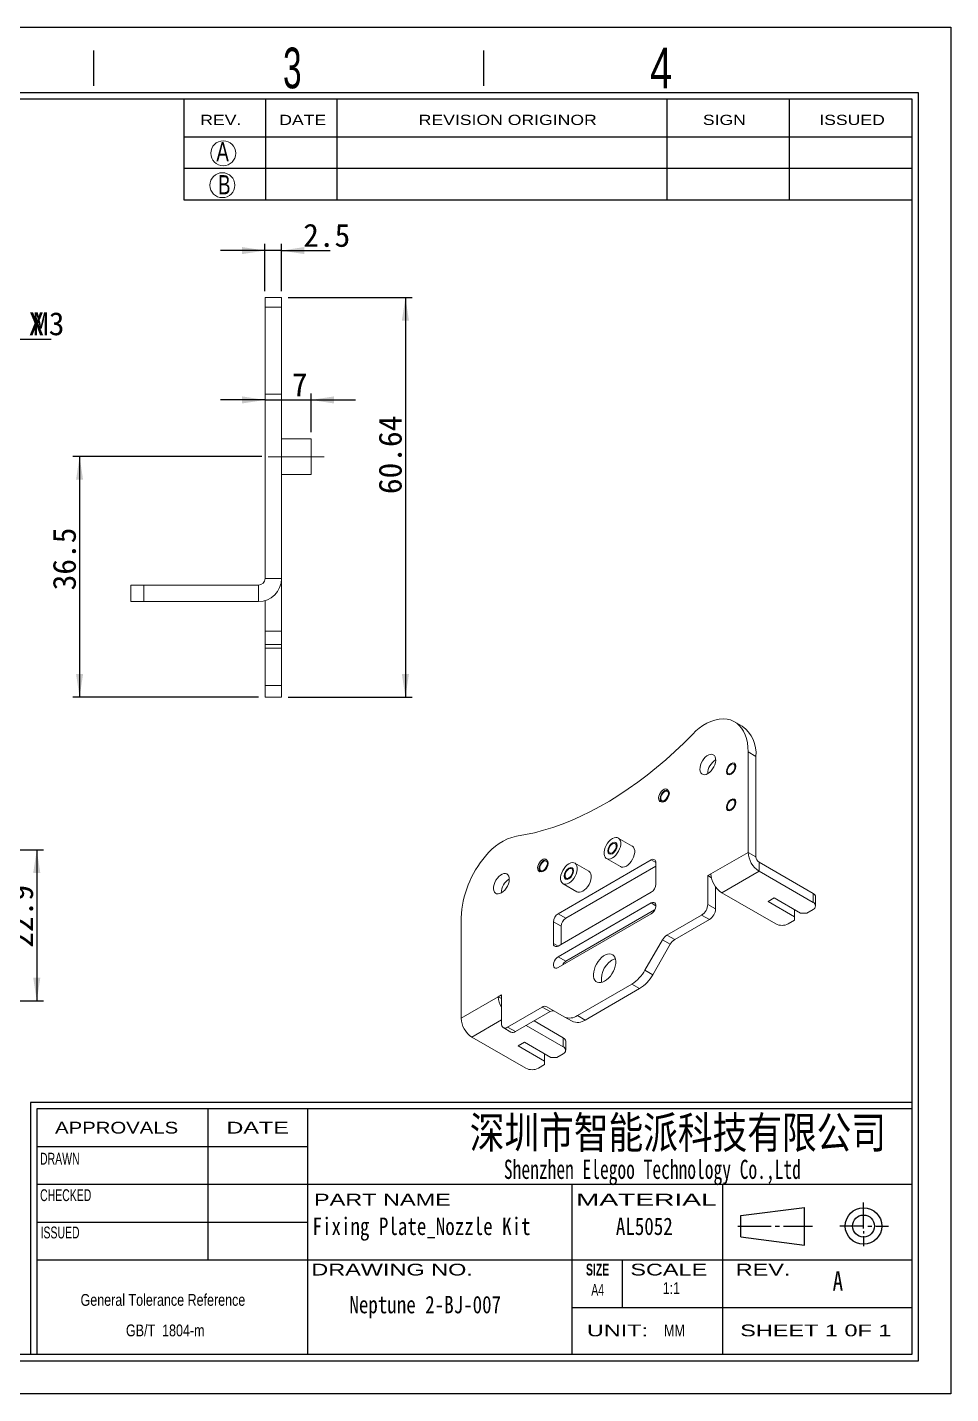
# Model space of a CAD drawing. Header units: millimetres. Extents: x 2 to 295, y 1 to 209.
# Drawn here: x 154.9 to 295.1, y 1.3 to 208.7 of the extents above; entities that cross this region are included whole.
import ezdxf

# ---------------------------------------------------------------- set-up
doc = ezdxf.new("R2010")
doc.units = ezdxf.units.MM
doc.linetypes.add('CENTER', pattern=[10.16, 6.35, -1.27, 1.27, -1.27])
doc.linetypes.add('CENTERX2', pattern=[20.32, 12.7, -2.54, 2.54, -2.54])
doc.layers.add('DIM', color=5, linetype='Continuous')
doc.layers.add('SLD-0', color=179, linetype='Continuous')
doc.layers.add('中心线', color=1, linetype='CENTER', lineweight=15)
doc.styles.add('SLDTEXTSTYLE0', font='SIMSUN.TTC', dxfattribs={"width": 0.67})
doc.styles.add('SLDTEXTSTYLE1', font='SIMSUN.TTC', dxfattribs={"width": 0.8})
doc.styles.add('SLDTEXTSTYLE10', font='ARIAL.TTF', dxfattribs={"width": 1.2324})
doc.styles.add('SLDTEXTSTYLE11', font='ARIAL.TTF', dxfattribs={"width": 1.7064})
doc.styles.add('SLDTEXTSTYLE12', font='SIMSUN.TTC', dxfattribs={"width": 0.8, "bigfont": 'bigfont'})
doc.styles.add('SLDTEXTSTYLE13', font='SIMKAI.TTF', dxfattribs={"width": 0.67})
doc.styles.add('SLDTEXTSTYLE14', font='SIMSUN.TTC')
doc.styles.add('SLDTEXTSTYLE2', font='ARIAL.TTF', dxfattribs={"width": 0.7584})
doc.styles.add('SLDTEXTSTYLE4', font='SIMSUN.TTC', dxfattribs={"width": 0.8})
doc.styles.add('SLDTEXTSTYLE5', font='ARIAL.TTF', dxfattribs={"width": 0.63516})
doc.styles.add('SLDTEXTSTYLE6', font='GOTHIC.TTF', dxfattribs={"width": 0.7304})
doc.styles.add('SLDTEXTSTYLE7', font='GOTHIC.TTF', dxfattribs={"width": 0.61171})
doc.styles.add('SLDTEXTSTYLE8', font='ARIALBD.TTF', dxfattribs={"width": 0.63516})
doc.styles.add('SLDTEXTSTYLE9', font='ARIAL.TTF', dxfattribs={"width": 1.422})
doc.dimstyles.new('SLDDIMSTYLE0', dxfattribs={"dimtxt": 3.5, "dimasz": 3.5, "dimexe": 0, "dimexo": 0.0625, "dimgap": 0.875, "dimtad": 2, "dimrnd": 1e-09, "dimzin": 12, "dimdsep": 46, "dimtxsty": 'SLDTEXTSTYLE0', "dimsah": 1, "dimcen": 0.09, "dimadec": 0, "dimazin": 3, "dimtfac": 1, "dimtofl": 0, "dimtmove": 0, "dimatfit": 3, "dimfxl": 0, "dimfrac": 2, "dimtolj": 1, "dimtzin": 12, "dimarcsym": 0})
doc.dimstyles.new('SLDDIMSTYLE1', dxfattribs={"dimtxt": 3.5, "dimasz": 3.5, "dimexe": 0, "dimexo": 0.0625, "dimgap": 0.875, "dimtad": 2, "dimrnd": 1e-09, "dimzin": 12, "dimdsep": 46, "dimtxsty": 'SLDTEXTSTYLE0', "dimsah": 1, "dimcen": 0.09, "dimadec": 0, "dimazin": 3, "dimtfac": 1, "dimtmove": 0, "dimatfit": 0, "dimfxl": 0, "dimfrac": 2, "dimtolj": 1, "dimtzin": 12, "dimarcsym": 0})
doc.dimstyles.new('SLDDIMSTYLE2', dxfattribs={"dimtxt": 3.5, "dimasz": 3.5, "dimexe": 0, "dimexo": 0.0625, "dimgap": 0.875, "dimtad": 0, "dimtih": 1, "dimtoh": 1, "dimrnd": 1e-09, "dimzin": 12, "dimdsep": 46, "dimtxsty": 'SLDTEXTSTYLE0', "dimsah": 1, "dimcen": 0, "dimadec": 0, "dimazin": 3, "dimtfac": 1, "dimtmove": 0, "dimatfit": 3, "dimfxl": 0, "dimfrac": 2, "dimtolj": 1, "dimtzin": 12, "dimarcsym": 0})

# ---------------------------------------------------------------- blocks, each defined once
blk = doc.blocks.new('SW_NOTE_2')
at = {"layer": 'SLD-0', "color": 0, "char_height": 1.7927, "attachment_point": 2, "style": 'SLDTEXTSTYLE2'}
for s, insert in [('General Tolerance Reference ', (13.02, 2.31)), (' GB/T  1804-m', (13.11, -2.32))]:
    blk.add_mtext(s, dxfattribs=dict(at, insert=insert))
blk = doc.blocks.new('_D_4')
at = {"layer": 'DIM'}
for p, q in [((133.41, 151.8), (148.71, 161.36)), ((148.71, 161.36), (158.47, 161.36)), ((130.86, 150.21), (133.41, 151.8)), ((130.86, 150.21), (125.15, 146.65))]:
    blk.add_line(p, q, dxfattribs=at)
for points in [[(133.41, 151.8), (136.66, 153.2), (136.09, 154.11)], [(130.86, 150.21), (127.61, 148.81), (128.18, 147.9)]]:
    blk.add_solid(points, dxfattribs=at)
at = {"layer": 'DIM', "char_height": 3.5, "attachment_point": 1, "style": 'SLDTEXTSTYLE14'}
for s, insert in [('2 X ', (150.3, 165.44)), ('M3', (155.74, 165.44))]:
    blk.add_mtext(s, dxfattribs=dict(at, insert=insert))
blk = doc.blocks.new('_D_13')
at = {"layer": 'DIM'}
for p, q in [((190.96, 174.79), (184.23, 174.79)), ((190.96, 168.65), (190.96, 175.79)), ((193.46, 174.79), (190.96, 174.79)), ((193.46, 168.65), (193.46, 175.79)), ((193.46, 174.79), (200.85, 174.79))]:
    blk.add_line(p, q, dxfattribs=at)
for points in [[(190.96, 174.79), (187.46, 175.33), (187.46, 174.25)], [(193.46, 174.79), (196.96, 174.25), (196.96, 175.33)]]:
    blk.add_solid(points, dxfattribs=at)
at = {"layer": 'DIM', "insert": (196.77, 178.86), "char_height": 3.5, "attachment_point": 1, "style": 'SLDTEXTSTYLE14'}
blk.add_mtext('2.5', dxfattribs=at)
blk = doc.blocks.new('_D_14')
at = {"layer": 'DIM'}
for p, q in [((194.46, 167.65), (213.29, 167.65)), ((212.29, 167.65), (212.29, 107.01)), ((194.46, 107.01), (213.29, 107.01))]:
    blk.add_line(p, q, dxfattribs=at)
for points in [[(212.29, 167.65), (211.75, 164.15), (212.83, 164.15)], [(212.29, 107.01), (212.83, 110.51), (211.75, 110.51)]]:
    blk.add_solid(points, dxfattribs=at)
at = {"layer": 'DIM', "insert": (208.22, 137.83), "char_height": 3.5, "attachment_point": 1, "rotation": 90, "style": 'SLDTEXTSTYLE14'}
blk.add_mtext('60.64', dxfattribs=at)
blk = doc.blocks.new('_D_15')
at = {"layer": 'DIM'}
for p, q in [((190.46, 143.51), (161.8, 143.51)), ((162.8, 143.51), (162.8, 107.01)), ((189.96, 107.01), (161.8, 107.01))]:
    blk.add_line(p, q, dxfattribs=at)
for points in [[(162.8, 143.51), (162.27, 140.01), (163.34, 140.01)], [(162.8, 107.01), (163.34, 110.51), (162.27, 110.51)]]:
    blk.add_solid(points, dxfattribs=at)
at = {"layer": 'DIM', "insert": (158.73, 123.22), "char_height": 3.5, "attachment_point": 1, "rotation": 90, "style": 'SLDTEXTSTYLE14'}
blk.add_mtext('36.5', dxfattribs=at)
blk = doc.blocks.new('_D_16')
at = {"layer": 'DIM'}
for p, q in [((190.96, 152.12), (184.23, 152.12)), ((190.96, 152.12), (197.96, 152.12)), ((197.96, 147.21), (197.96, 153.12)), ((197.96, 152.12), (204.7, 152.12))]:
    blk.add_line(p, q, dxfattribs=at)
for points in [[(190.96, 152.12), (187.46, 152.66), (187.46, 151.58)], [(197.96, 152.12), (201.46, 151.58), (201.46, 152.66)]]:
    blk.add_solid(points, dxfattribs=at)
at = {"layer": 'DIM', "insert": (195.04, 156.19), "char_height": 3.5, "attachment_point": 1, "style": 'SLDTEXTSTYLE14'}
blk.add_mtext('7', dxfattribs=at)
blk = doc.blocks.new('_D_17')
at = {"layer": 'DIM'}
for p, q in [((136.63, 83.83), (157.3, 83.83)), ((156.3, 83.83), (156.3, 60.93)), ((138.63, 60.93), (157.3, 60.93))]:
    blk.add_line(p, q, dxfattribs=at)
for points in [[(156.3, 83.83), (155.76, 80.33), (156.84, 80.33)], [(156.3, 60.93), (156.84, 64.43), (155.76, 64.43)]]:
    blk.add_solid(points, dxfattribs=at)
at = {"layer": 'DIM', "insert": (152.23, 68.98), "char_height": 3.5, "attachment_point": 1, "rotation": 90, "style": 'SLDTEXTSTYLE14'}
blk.add_mtext('22.9', dxfattribs=at)

msp = doc.modelspace()

# ---------------------------------------------------------------- linework, layer by layer
at = {"color": 7, "linetype": 'Continuous', "lineweight": 15}
for p, q in [((193.465, 167.648), (190.965, 167.648)), ((190.965, 166.213), (190.965, 167.648)), ((190.965, 153.007), (190.965, 166.213)), ((193.465, 166.213), (190.965, 166.213)), ((193.465, 167.648), (193.465, 166.213)), ((193.465, 166.213), (193.465, 153.007)), ((193.465, 153.007), (190.965, 153.007)), ((190.965, 153.007), (190.965, 125.007)), ((193.465, 153.007), (193.465, 125.007)), ((197.965, 146.207), (193.465, 146.207)), ((197.965, 140.807), (197.965, 146.207)), ((193.465, 140.807), (197.965, 140.807)), ((190.965, 125.007), (193.465, 125.007)), ((193.465, 125.007), (193.465, 117.007)), ((170.565, 121.507), (170.565, 124.007)), ((170.565, 124.007), (172.565, 124.007)), ((172.565, 124.007), (172.565, 121.507)), ((172.565, 124.007), (189.965, 124.007)), ((189.965, 124.007), (189.965, 121.507)), ((172.565, 121.507), (170.565, 121.507)), ((172.565, 121.507), (189.965, 121.507)), ((190.965, 121.653), (190.965, 117.007)), ((190.965, 117.007), (193.465, 117.007)), ((190.965, 115.007), (190.965, 117.007)), ((193.465, 117.007), (193.465, 115.007)), ((193.465, 115.007), (190.965, 115.007)), ((190.965, 114.421), (190.965, 115.007)), ((193.465, 114.421), (190.965, 114.421)), ((190.965, 114.421), (190.965, 108.764)), ((193.465, 115.007), (193.465, 114.421)), ((193.465, 114.421), (193.465, 108.764)), ((190.965, 108.764), (193.465, 108.764)), ((190.965, 107.007), (190.965, 108.764)), ((193.465, 108.764), (193.465, 107.007)), ((193.465, 107.007), (190.965, 107.007)), ((263.455, 102.596), (262.276, 103.276)), ((264.348, 83.456), (264.348, 98.698)), ((265.526, 98.018), (264.348, 98.698)), ((265.526, 82.775), (265.526, 98.018)), ((246.745, 84.404), (244.624, 85.629)), ((258.691, 80.19), (264.348, 83.456)), ((265.526, 82.775), (264.348, 83.456)), ((235.474, 74.136), (249.616, 82.3)), ((236.653, 73.456), (250.323, 81.348)), ((240.145, 80.594), (238.024, 81.819)), ((242.824, 82.511), (244.945, 81.286)), ((249.616, 82.3), (250.323, 81.892)), ((250.323, 81.892), (250.323, 78.626)), ((265.998, 81.959), (265.998, 80.598)), ((265.998, 81.959), (274.2, 77.224)), ((258.219, 79.918), (258.691, 80.19)), ((258.219, 75.563), (258.219, 79.918)), ((258.76, 79.606), (258.219, 79.918)), ((260.341, 77.332), (265.998, 80.598)), ((265.998, 80.598), (274.2, 75.863)), ((249.616, 77.401), (235.474, 69.237)), ((236.224, 78.701), (238.345, 77.476)), ((259.398, 74.883), (259.398, 78.218)), ((268.543, 72.597), (260.341, 77.332)), ((274.2, 75.863), (274.2, 77.224)), ((235.474, 67.604), (249.616, 75.768)), ((236.653, 66.924), (250.143, 74.712)), ((249.616, 75.768), (250.323, 75.36)), ((258.219, 75.563), (259.398, 74.883)), ((268.307, 76.543), (267.365, 75.999)), ((267.365, 75.999), (271.372, 73.686)), ((272.314, 74.23), (268.307, 76.543)), ((271.372, 73.686), (271.372, 74.774)), ((274.2, 74.774), (273.257, 74.23)), ((274.591, 75.319), (274.591, 76.679)), ((220.743, 73.525), (220.743, 58.283)), ((234.767, 69.645), (234.767, 72.912)), ((235.946, 72.231), (234.767, 72.912)), ((235.474, 74.136), (236.653, 73.456)), ((249.616, 74.135), (235.474, 65.971)), ((252.01, 70.89), (257.277, 73.93)), ((253.189, 70.21), (258.455, 73.25)), ((258.455, 73.25), (257.277, 73.93)), ((271.372, 73.141), (270.429, 72.597)), ((271.372, 73.141), (271.372, 73.686)), ((272.314, 74.23), (273.257, 74.23)), ((235.946, 69.509), (235.946, 72.231)), ((252.01, 70.89), (253.189, 70.21)), ((235.474, 69.237), (234.767, 69.645)), ((248.677, 65.567), (251.344, 70.186)), ((249.855, 64.887), (252.522, 69.506)), ((252.522, 69.506), (251.344, 70.186)), ((235.474, 67.604), (236.653, 66.924)), ((248.677, 65.567), (249.855, 64.887)), ((238.413, 58.686), (246.677, 63.456)), ((239.592, 58.005), (247.855, 62.776)), ((247.855, 62.776), (246.677, 63.456)), ((220.743, 58.283), (226.4, 61.549)), ((226.4, 61.549), (226.871, 61.821)), ((226.871, 61.277), (226.4, 61.549)), ((226.871, 61.821), (226.871, 57.466)), ((227.814, 56.922), (233.08, 59.962)), ((228.992, 56.241), (234.259, 59.281)), ((234.259, 59.281), (233.08, 59.962)), ((233.747, 60.028), (236.413, 58.488)), ((237.592, 57.808), (236.413, 58.488)), ((238.413, 58.686), (239.592, 58.005)), ((226.871, 58.011), (222.393, 55.425)), ((227.147, 56.856), (228.326, 56.175)), ((227.814, 56.922), (228.992, 56.241)), ((230.643, 57.194), (236.252, 53.956)), ((231.821, 57.874), (236.252, 55.317)), ((230.595, 50.69), (222.393, 55.425)), ((230.359, 54.636), (229.417, 54.092)), ((229.417, 54.092), (233.424, 51.779)), ((234.366, 52.323), (230.359, 54.636)), ((236.252, 53.956), (236.252, 55.317)), ((236.642, 53.412), (236.642, 54.773)), ((233.424, 51.779), (233.424, 52.867)), ((234.366, 52.323), (235.309, 52.323)), ((236.252, 52.867), (235.309, 52.323)), ((233.424, 51.235), (232.481, 50.69)), ((233.424, 51.235), (233.424, 51.779))]:
    msp.add_line(p, q, dxfattribs=at)
at = {"color": 7, "linetype": 'Continuous', "lineweight": 15, "flags": 128}
for points in [[(264.348, 98.698), (264.319, 99.413), (264.234, 100.09), (264.093, 100.722), (263.897, 101.306), (263.648, 101.835), (263.348, 102.307), (262.998, 102.717), (262.603, 103.061), (262.165, 103.338), (261.687, 103.544), (261.174, 103.679), (260.63, 103.74)], [(255.938, 101.387), (254.582, 100.043), (253.207, 98.749), (251.817, 97.506), (250.414, 96.318), (248.999, 95.185), (247.575, 94.109), (246.143, 93.093), (244.706, 92.136), (243.266, 91.241), (241.825, 90.409), (240.384, 89.641), (238.948, 88.939), (237.516, 88.303), (236.091, 87.734), (234.677, 87.233), (233.273, 86.801), (231.883, 86.439), (230.509, 86.146), (229.152, 85.924)], [(258.219, 95.405), (258.478, 95.587), (258.724, 95.825), (258.947, 96.108), (259.136, 96.423), (259.281, 96.756), (259.378, 97.09), (259.42, 97.411), (259.406, 97.703), (259.336, 97.952), (259.214, 98.147), (259.046, 98.278), (258.839, 98.34), (258.603, 98.33), (258.349, 98.248), (258.089, 98.098), (257.836, 97.887), (257.6, 97.625), (257.393, 97.324), (257.224, 96.998), (257.103, 96.662), (257.033, 96.333), (257.019, 96.025), (257.061, 95.753), (257.157, 95.53), (257.303, 95.366), (257.492, 95.268), (257.715, 95.242), (257.961, 95.288), (258.219, 95.405)], [(261.755, 95.432), (261.937, 95.57), (262.101, 95.762), (262.232, 95.988), (262.315, 96.226), (262.344, 96.453), (262.315, 96.646), (262.232, 96.788), (262.101, 96.863), (261.937, 96.865), (261.755, 96.793), (261.573, 96.654), (261.409, 96.463), (261.278, 96.237), (261.195, 95.999), (261.166, 95.772), (261.195, 95.579), (261.278, 95.437), (261.409, 95.362), (261.573, 95.36), (261.755, 95.432)], [(251.502, 91.228), (251.705, 91.377), (251.894, 91.581), (252.053, 91.822), (252.172, 92.085), (252.24, 92.348), (252.254, 92.593), (252.213, 92.801), (252.118, 92.957), (251.978, 93.049), (251.802, 93.071), (251.605, 93.021), (251.399, 92.902), (251.201, 92.724), (251.026, 92.5), (250.886, 92.245), (250.791, 91.98), (250.749, 91.724), (250.763, 91.495), (250.832, 91.311), (250.951, 91.186), (251.11, 91.128), (251.298, 91.143), (251.502, 91.228)], [(252.251, 92.43), (252.227, 92.537), (252.144, 92.679), (252.013, 92.754), (251.849, 92.756), (251.667, 92.684), (251.485, 92.545), (251.321, 92.354), (251.19, 92.128), (251.106, 91.89), (251.078, 91.663), (251.106, 91.47), (251.19, 91.328), (251.321, 91.253), (251.485, 91.251), (251.59, 91.284)], [(261.755, 89.988), (261.937, 90.127), (262.101, 90.318), (262.232, 90.544), (262.315, 90.782), (262.344, 91.009), (262.315, 91.203), (262.232, 91.344), (262.101, 91.419), (261.937, 91.421), (261.755, 91.349), (261.573, 91.211), (261.409, 91.019), (261.278, 90.794), (261.195, 90.556), (261.166, 90.329), (261.195, 90.135), (261.278, 89.994), (261.409, 89.918), (261.573, 89.917), (261.755, 89.988)], [(243.724, 85.539), (243.988, 85.66), (244.241, 85.711), (244.472, 85.691), (244.67, 85.599), (244.826, 85.441), (244.934, 85.223), (244.99, 84.954), (244.99, 84.647), (244.934, 84.314), (244.826, 83.971), (244.67, 83.632), (244.472, 83.313), (244.241, 83.026), (243.988, 82.785), (243.724, 82.6), (243.459, 82.479), (243.206, 82.428), (242.976, 82.449), (242.778, 82.54), (242.621, 82.698), (242.513, 82.917), (242.458, 83.185), (242.458, 83.493), (242.513, 83.825), (242.621, 84.168), (242.778, 84.507), (242.976, 84.827), (243.206, 85.114), (243.459, 85.355), (243.724, 85.539)], [(243.724, 84.75), (243.906, 84.822), (244.07, 84.82), (244.2, 84.745), (244.284, 84.603), (244.313, 84.41), (244.284, 84.183), (244.2, 83.945), (244.07, 83.719), (243.906, 83.528), (243.724, 83.389), (243.542, 83.317), (243.377, 83.319), (243.247, 83.395), (243.163, 83.536), (243.134, 83.73), (243.163, 83.956), (243.247, 84.194), (243.377, 84.42), (243.542, 84.612), (243.724, 84.75)], [(246.745, 84.404), (246.791, 84.375), (246.947, 84.216), (247.056, 83.998), (247.111, 83.729), (247.111, 83.422), (247.056, 83.09), (246.947, 82.747), (246.791, 82.408), (246.593, 82.088), (246.363, 81.801), (246.11, 81.56), (245.845, 81.375), (245.58, 81.255), (245.327, 81.204), (245.097, 81.224), (244.945, 81.286)], [(233.117, 80.614), (233.321, 80.764), (233.509, 80.967), (233.668, 81.209), (233.787, 81.471), (233.856, 81.734), (233.87, 81.979), (233.828, 82.187), (233.733, 82.343), (233.593, 82.436), (233.418, 82.458), (233.22, 82.408), (233.014, 82.289), (232.817, 82.111), (232.641, 81.886), (232.501, 81.632), (232.406, 81.367), (232.365, 81.11), (232.379, 80.882), (232.447, 80.698), (232.566, 80.573), (232.725, 80.515), (232.914, 80.529), (233.117, 80.614)], [(233.866, 81.817), (233.843, 81.924), (233.759, 82.065), (233.628, 82.141), (233.464, 82.142), (233.282, 82.071), (233.1, 81.932), (232.936, 81.741), (232.805, 81.515), (232.722, 81.277), (232.693, 81.05), (232.722, 80.856), (232.805, 80.715), (232.936, 80.64), (233.1, 80.638), (233.205, 80.671)], [(237.124, 81.73), (237.389, 81.85), (237.642, 81.901), (237.872, 81.881), (238.07, 81.789), (238.226, 81.631), (238.335, 81.413), (238.39, 81.144), (238.39, 80.837), (238.335, 80.504), (238.226, 80.161), (238.07, 79.822), (237.872, 79.503), (237.642, 79.216), (237.389, 78.975), (237.124, 78.79), (236.859, 78.669), (236.606, 78.618), (236.376, 78.639), (236.178, 78.73), (236.022, 78.889), (235.914, 79.107), (235.858, 79.375), (235.858, 79.683), (235.914, 80.015), (236.022, 80.358), (236.178, 80.697), (236.376, 81.017), (236.606, 81.304), (236.859, 81.545), (237.124, 81.73)], [(237.124, 80.94), (237.306, 81.012), (237.47, 81.01), (237.601, 80.935), (237.684, 80.794), (237.713, 80.6), (237.684, 80.373), (237.601, 80.135), (237.47, 79.909), (237.306, 79.718), (237.124, 79.579), (236.942, 79.508), (236.778, 79.509), (236.647, 79.585), (236.564, 79.726), (236.535, 79.92), (236.564, 80.147), (236.647, 80.385), (236.778, 80.61), (236.942, 80.802), (237.124, 80.94)], [(226.871, 77.308), (227.129, 77.49), (227.376, 77.728), (227.598, 78.011), (227.787, 78.326), (227.933, 78.659), (228.029, 78.993), (228.071, 79.314), (228.057, 79.605), (227.988, 79.855), (227.866, 80.049), (227.698, 80.181), (227.491, 80.243), (227.255, 80.233), (227.001, 80.151), (226.741, 80.001), (226.487, 79.79), (226.251, 79.528), (226.044, 79.227), (225.876, 78.901), (225.754, 78.565), (225.685, 78.236), (225.671, 77.928), (225.713, 77.656), (225.809, 77.433), (225.955, 77.269), (226.144, 77.171), (226.366, 77.145), (226.613, 77.191), (226.871, 77.308)], [(240.145, 80.594), (240.191, 80.565), (240.348, 80.406), (240.456, 80.188), (240.511, 79.92), (240.511, 79.612), (240.456, 79.28), (240.348, 78.937), (240.191, 78.598), (239.993, 78.278), (239.763, 77.991), (239.51, 77.75), (239.245, 77.565), (238.981, 77.445), (238.728, 77.394), (238.497, 77.414), (238.345, 77.476)], [(249.616, 75.768), (249.815, 75.85), (249.999, 75.859), (250.151, 75.795), (250.259, 75.662), (250.316, 75.472), (250.316, 75.239), (250.259, 74.984), (250.151, 74.725), (249.999, 74.485), (249.815, 74.283), (249.616, 74.135)], [(235.474, 65.971), (235.275, 65.889), (235.092, 65.88), (234.94, 65.944), (234.831, 66.077), (234.774, 66.267), (234.774, 66.5), (234.831, 66.755), (234.94, 67.014), (235.092, 67.254), (235.275, 67.456), (235.474, 67.604)], [(242.545, 63.902), (242.848, 64.108), (243.141, 64.371), (243.416, 64.682), (243.662, 65.03), (243.872, 65.405), (244.04, 65.795), (244.159, 66.188), (244.227, 66.569), (244.241, 66.928), (244.2, 67.253), (244.106, 67.532), (243.962, 67.759), (243.772, 67.924), (243.543, 68.023), (243.282, 68.052), (242.997, 68.011), (242.697, 67.901), (242.393, 67.725), (242.094, 67.49), (241.809, 67.202), (241.548, 66.871), (241.319, 66.508), (241.129, 66.123), (240.985, 65.731), (240.891, 65.342), (240.85, 64.971), (240.863, 64.627), (240.931, 64.324), (241.051, 64.07), (241.218, 63.874), (241.429, 63.741), (241.675, 63.677), (241.949, 63.682), (242.242, 63.758), (242.545, 63.902)]]:
    msp.add_lwpolyline(points, dxfattribs=at)
at = {"color": 7, "linetype": 'Continuous', "lineweight": 0, "flags": 128}
for points in [[(261.755, 95.296), (261.484, 95.202), (261.255, 95.246), (261.102, 95.423), (261.048, 95.704), (261.102, 96.048), (261.255, 96.401), (261.484, 96.711), (261.755, 96.929), (262.026, 97.023), (262.255, 96.978), (262.408, 96.802), (262.462, 96.521), (262.408, 96.177), (262.255, 95.824), (262.026, 95.514), (261.755, 95.296)], [(251.667, 91.187), (251.396, 91.093), (251.167, 91.137), (251.014, 91.314), (250.96, 91.595), (251.014, 91.939), (251.167, 92.292), (251.396, 92.602), (251.667, 92.82), (251.937, 92.914), (252.167, 92.869), (252.32, 92.693), (252.374, 92.412), (252.32, 92.068), (252.167, 91.715), (251.937, 91.405), (251.667, 91.187)], [(261.755, 89.852), (261.484, 89.758), (261.255, 89.803), (261.102, 89.979), (261.048, 90.261), (261.102, 90.604), (261.255, 90.958), (261.484, 91.267), (261.755, 91.485), (262.026, 91.579), (262.255, 91.535), (262.408, 91.358), (262.462, 91.077), (262.408, 90.733), (262.255, 90.38), (262.026, 90.071), (261.755, 89.852)], [(243.724, 83.253), (243.453, 83.159), (243.224, 83.204), (243.07, 83.38), (243.017, 83.661), (243.07, 84.005), (243.224, 84.358), (243.453, 84.668), (243.724, 84.886), (243.994, 84.98), (244.224, 84.936), (244.377, 84.759), (244.431, 84.478), (244.377, 84.134), (244.224, 83.781), (243.994, 83.472), (243.724, 83.253)], [(233.282, 80.574), (233.011, 80.48), (232.782, 80.524), (232.629, 80.701), (232.575, 80.982), (232.629, 81.325), (232.782, 81.679), (233.011, 81.988), (233.282, 82.207), (233.553, 82.301), (233.782, 82.256), (233.935, 82.08), (233.989, 81.798), (233.935, 81.455), (233.782, 81.101), (233.553, 80.792), (233.282, 80.574)], [(237.124, 79.443), (236.853, 79.349), (236.624, 79.394), (236.471, 79.57), (236.417, 79.852), (236.471, 80.195), (236.624, 80.549), (236.853, 80.858), (237.124, 81.076), (237.395, 81.17), (237.624, 81.126), (237.777, 80.949), (237.831, 80.668), (237.777, 80.324), (237.624, 79.971), (237.395, 79.662), (237.124, 79.443)]]:
    msp.add_lwpolyline(points, dxfattribs=at)
at = {"color": 7, "linetype": 'Continuous', "lineweight": 15}
for centre, radius, start, end in [((189.965, 125.007), 3.5, 270, 0), ((189.965, 125.007), 1, 270, 0), ((261.047, 97.056), 6.698, 93.56585, 139.70217), ((260.5, 98.501), 5.05, 354.50366, 54.1842), ((260.788, 95.312), 2.593, 122.41365, 178.23417), ((230.951, 78.045), 8.082, 102.86295, 143.43175), ((267.93, 83.619), 3.586, 182.60548, 237.39452), ((236.142, 72.8), 15.417, 139.26668, 177.304), ((249.892, 81.962), 0.437, 350.78584, 129.2031), ((266.55, 82.822), 1.025, 182.60548, 237.39452), ((229.439, 77.215), 2.593, 122.41375, 178.23401), ((262.273, 80.353), 3.586, 182.60548, 237.39452), ((248.788, 78.696), 1.537, 302.60554, 357.39456), ((273.923, 76.613), 0.671, 5.69522, 65.62486), ((256.172, 75.656), 2.049, 302.60543, 357.39462), ((257.351, 74.976), 2.049, 302.60543, 357.39462), ((273.993, 75.319), 0.582, 290.78348, 69.21633), ((236.302, 72.842), 1.537, 122.60548, 177.39454), ((237.481, 72.161), 1.537, 122.60548, 177.39454), ((269.486, 74.417), 2.049, 242.60979, 297.39027), ((253.028, 69.258), 1.924, 121.95472, 151.1443), ((235.198, 69.575), 0.437, 170.78591, 309.20328), ((254.207, 68.578), 1.924, 121.95472, 151.1443), ((237.436, 65.678), 1.471, 122.17076, 152.968), ((245.358, 64.237), 3.311, 110.85094, 189.15443), ((243.623, 68.352), 5.77, 301.95464, 331.14442), ((244.801, 67.672), 5.77, 301.95464, 331.14442), ((229.757, 61.663), 3.36, 181.9433, 210.78233), ((224.325, 58.446), 3.586, 182.60548, 237.39452), ((233.471, 59.417), 0.671, 65.686, 125.61816), ((234.649, 58.736), 0.671, 65.686, 125.61816), ((237.242, 60.321), 2.012, 245.6861, 305.61817), ((227.446, 57.373), 0.582, 170.78593, 309.20331), ((228.602, 56.786), 0.671, 245.69276, 305.61767), ((238.42, 59.641), 2.012, 245.6861, 305.61817), ((235.975, 54.706), 0.671, 5.69468, 65.62541), ((236.045, 53.412), 0.582, 290.78347, 69.21653), ((231.538, 52.51), 2.049, 242.60969, 297.39031)]:
    msp.add_arc(centre, radius, start, end, dxfattribs=at)
at = {"layer": 'SLD-0'}
for p, q in [((1.812, 208.674), (295.107, 208.674)), ((295.107, 208.674), (295.107, 1.294)), ((12.675, 197.811), (289.181, 197.811)), ((252.017, 197.811), (252.017, 182.514)), ((270.599, 197.811), (270.599, 182.514)), ((289.181, 197.811), (289.181, 7.219)), ((289.181, 7.219), (12.675, 7.219)), ((295.107, 1.294), (1.812, 1.294))]:
    msp.add_line(p, q, dxfattribs=at)
at = {"layer": 'SLD-0', "color": 6, "linetype": 'Continuous'}
for p, q in [((164.952, 199.786), (164.952, 205.169)), ((224.204, 199.786), (224.204, 205.169)), ((11.687, 198.799), (290.169, 198.799)), ((290.169, 198.799), (290.169, 6.231)), ((290.169, 6.231), (11.687, 6.231))]:
    msp.add_line(p, q, dxfattribs=at)
at = {"layer": 'SLD-0', "color": 179, "linetype": 'Continuous'}
for p, q in [((178.659, 197.811), (178.659, 182.514)), ((191.05, 197.811), (191.05, 182.514)), ((201.886, 197.811), (201.886, 182.514)), ((178.659, 192.074), (289.181, 192.074)), ((178.659, 187.294), (289.181, 187.294)), ((178.659, 182.514), (289.181, 182.514)), ((289.181, 45.462), (155.33, 45.462)), ((155.33, 45.462), (155.33, 7.219)), ((289.181, 44.506), (156.286, 44.506)), ((156.286, 44.506), (156.286, 7.219)), ((182.281, 44.506), (182.281, 21.56)), ((197.398, 44.506), (197.398, 7.219)), ((197.398, 38.77), (156.286, 38.77)), ((289.181, 33.033), (156.286, 33.033)), ((237.553, 33.033), (237.553, 7.219)), ((260.499, 7.219), (260.499, 33.033)), ((263.255, 28.354), (272.888, 29.538)), ((272.888, 23.846), (272.888, 29.538)), ((281.869, 26.35), (281.869, 30.316)), ((197.398, 27.297), (156.286, 27.297)), ((263.255, 25.106), (263.255, 28.354)), ((262.786, 26.733), (267.83, 26.733)), ((263.255, 25.106), (272.888, 23.846)), ((268.461, 26.733), (269.091, 26.733)), ((269.722, 26.733), (274.136, 26.733)), ((281.869, 26.733), (278.268, 26.733)), ((281.869, 25.966), (281.869, 25.583)), ((281.869, 25.2), (281.869, 23.667)), ((282.5, 26.733), (283.13, 26.733)), ((283.761, 26.733), (285.653, 26.733)), ((289.181, 21.56), (156.286, 21.56)), ((245.202, 21.56), (245.202, 14.39)), ((237.553, 14.39), (289.181, 14.39))]:
    msp.add_line(p, q, dxfattribs=at)
at = {"layer": 'SLD-0', "lineweight": 0}
for centre in [(184.622, 189.564), (184.499, 184.715)]:
    msp.add_circle(centre, 1.894, dxfattribs=at)
at = {"layer": 'SLD-0', "color": 179, "linetype": 'Continuous'}
for radius in [2.771, 1.669]:
    msp.add_circle((281.869, 26.733), radius, dxfattribs=at)
at = {"layer": '中心线', "linetype": 'CENTERX2', "lineweight": 0}
msp.add_line((191.465, 143.507), (199.965, 143.507), dxfattribs=at)

# ---------------------------------------------------------------- block references
at = {"layer": 'SLD-0', "color": 179}
msp.add_blockref('SW_NOTE_2', (162.438, 14.111), dxfattribs=at)

# ---------------------------------------------------------------- texts
at = {"layer": 'SLD-0'}
for s, insert, char_height, attachment_point, style in [('3', (193.707, 205.593), 6.172, 1, 'SLDTEXTSTYLE7'), ('4', (249.441, 205.587), 6.172, 1, 'SLDTEXTSTYLE6'), ('A', (183.578, 191.252), 2.903, 1, 'SLDTEXTSTYLE6'), ('B', (183.832, 186.237), 2.903, 1, 'SLDTEXTSTYLE6'), ('\\M+1905B圳\\M+18E73\\M+19271\\M+1945C\\M+19468\\M+189C8\\M+18B5A\\M+1974C\\M+18CC0\\M+18CF6\\M+18E69', (253.676, 43.337), 4.82808, 2, 'SLDTEXTSTYLE12'), ('Fixing Plate_Nozzle Kit', (214.743, 28.022), 2.64583, 2, 'SLDTEXTSTYLE1'), ('AL5052', (248.573, 28.022), 2.6458, 2, 'SLDTEXTSTYLE1'), ('A', (277.178, 19.854), 2.91, 1, 'SLDTEXTSTYLE4'), ('Neptune 2-BJ-007', (215.3, 16.138), 2.64583, 2, 'SLDTEXTSTYLE1')]:
    msp.add_mtext(s, dxfattribs=dict(at, insert=insert, char_height=char_height, attachment_point=attachment_point, style=style))
at = {"layer": 'SLD-0', "color": 179}
for s, insert, char_height, attachment_point, style in [('REV.', (181.129, 195.4), 1.5536, 1, 'SLDTEXTSTYLE10'), ('DATE', (193.126, 195.4), 1.5536, 1, 'SLDTEXTSTYLE10'), ('REVISION ORIGINOR', (214.308, 195.4), 1.55363, 1, 'SLDTEXTSTYLE10'), ('SIGN', (257.466, 195.4), 1.5536, 1, 'SLDTEXTSTYLE10'), ('ISSUED', (275.148, 195.4), 1.5536, 1, 'SLDTEXTSTYLE10'), ('APPROVALS', (168.427, 42.563), 1.7927, 2, 'SLDTEXTSTYLE10'), ('DATE', (189.85, 42.563), 1.7927, 2, 'SLDTEXTSTYLE9'), ('DRAWN', (159.804, 37.853), 1.7927, 2, 'SLDTEXTSTYLE5'), ('Shenzhen Elegoo Technology Co.,Ltd', (249.798, 36.8), 2.91042, 2, 'SLDTEXTSTYLE13'), ('CHECKED', (160.696, 32.315), 1.7927, 2, 'SLDTEXTSTYLE5'), ('PART NAME', (208.794, 31.645), 1.7927, 2, 'SLDTEXTSTYLE9'), ('MATERIAL', (248.88, 31.645), 1.7927, 2, 'SLDTEXTSTYLE11'), ('ISSUED', (159.837, 26.654), 1.7927, 2, 'SLDTEXTSTYLE5'), ('DRAWING NO.', (210.268, 21.022), 1.79265, 2, 'SLDTEXTSTYLE9'), ('SIZE', (241.479, 21.022), 1.7927, 2, 'SLDTEXTSTYLE8'), ('SCALE', (252.289, 21.022), 1.7927, 2, 'SLDTEXTSTYLE9'), ('REV.', (266.61, 21.022), 1.7927, 2, 'SLDTEXTSTYLE9'), ('A4', (241.49, 17.953), 1.7927, 2, 'SLDTEXTSTYLE5'), ('1:1', (252.686, 18.199), 1.7927, 2, 'SLDTEXTSTYLE2'), ('UNIT:', (244.499, 11.791), 1.7927, 2, 'SLDTEXTSTYLE9'), ('MM', (253.161, 11.791), 1.7927, 2, 'SLDTEXTSTYLE2'), ('SHEET 1 0F 1', (274.62, 11.791), 1.79265, 2, 'SLDTEXTSTYLE9')]:
    msp.add_mtext(s, dxfattribs=dict(at, insert=insert, char_height=char_height, attachment_point=attachment_point, style=style))

# ---------------------------------------------------------------- dimensions: what is measured, and where the dimension line sits
at = {"layer": 'DIM'}
for base, p1, p2, picture, middle in [((190.965, 174.787), (193.465, 167.648), (190.965, 167.648), '_D_13', (198.807, 174.787)), ((197.965, 152.119), (190.965, 167.648), (197.965, 146.207), '_D_16', (195.717, 152.119))]:
    dim = msp.add_linear_dim(base=base, p1=p1, p2=p2, dimstyle='SLDDIMSTYLE1', dxfattribs=at)
    dim.commit()
    dim.dimension.update_dxf_attribs({"geometry": picture, "text_midpoint": middle, "dimtype": 160})
for base, p1, p2, picture, middle in [((212.292, 107.007), (193.465, 167.648), (193.465, 107.007), '_D_14', (212.292, 141.235)), ((162.804, 107.007), (191.465, 143.507), (190.965, 107.007), '_D_15', (162.804, 125.941)), ((156.298, 60.927), (135.633, 83.827), (137.633, 60.927), '_D_17', (156.298, 71.705))]:
    dim = msp.add_linear_dim(base=base, p1=p1, p2=p2, angle=90, dimstyle='SLDDIMSTYLE0', dxfattribs=at)
    dim.commit()
    dim.dimension.update_dxf_attribs({"geometry": picture, "text_midpoint": middle, "dimtype": 160})
dim = msp.add_diameter_dim_2p(p1=(133.405, 151.802), p2=(130.861, 150.212), text='2 X <>', dimstyle='SLDDIMSTYLE2', dxfattribs=at)
dim.commit()
dim.dimension.update_dxf_attribs({"geometry": '_D_4', "text_midpoint": (154.383, 163.402), "dimtype": 163})

doc.saveas('drawing.dxf')
